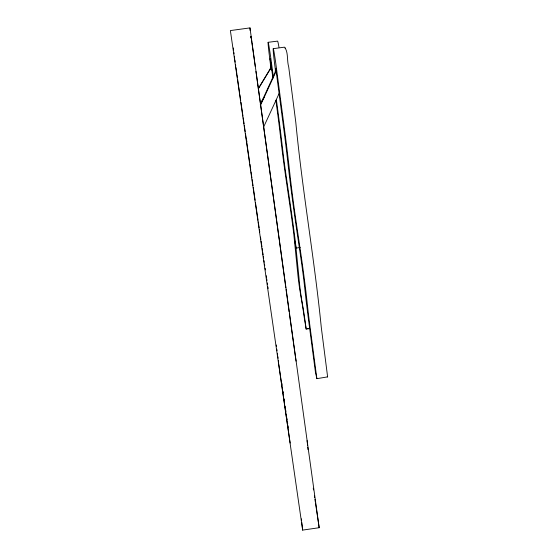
<?xml version="1.0" encoding="UTF-8"?>
<svg xmlns="http://www.w3.org/2000/svg" width="558" height="558" viewBox="0 0 558 558"><rect width="100%" height="100%" fill="white"/><g stroke="black" fill="none" stroke-linecap="round" stroke-linejoin="round"><path stroke-width="0.84" d="M260.377 105.574L275.178 73.328A7.986 7.721 84.3 0 0 275.896 69.22L275.547 69.359L275.98 70.001L275.778 68.299L284.782 136.626A68.578 1.981 82.4 0 1 287.335 157.837L287.858 162.538A76.592 2.602 82.2 0 0 288.36 166.933L288.751 170.343A75.958 2.581 82.2 0 0 290.864 187.516L291.639 193.514A75.958 2.581 82.2 0 0 295.838 223.988L300.853 257.922A32.336 0.97 82 0 1 304.229 283.499L305.777 297.365A77.109 2.518 81.8 0 0 308.714 321.199L315.451 372.221L316.874 378.659L327.623 376.887L321.303 327.539C314.489 258.982 302.373 191.101 295.817 122.502L288.702 66.862C286.777 60.962 288.556 51.796 284.489 47.158L273.218 48.679A20.207 0.628 82.5 0 0 274.641 64.003L275.331 69.45A7.798 7.54 84.2 0 1 274.634 73.461L260.258 104.785M285.326 47.96L285.173 48.323M263.801 126.645L279.126 93.528M258.403 88.415L269.939 69.338A6.145 5.936 83.4 0 0 270.672 66.158L269.912 60.083A23.255 0.6 82.4 0 1 268.119 42.31L277.521 41.125A23.171 0.872 82.6 0 1 278.965 47.291M258.249 88.959L270.253 69.122A6.215 5.998 83.4 0 0 270.993 65.9L270.783 66.067M260.53 103.244L264.094 97.385M269.939 69.338L271.725 70.001M302.659 530.1L319.176 527.715L249.991 27.9L230.377 30.571L302.659 530.1L301.787 522.33M307.102 328.627L308.755 328.39M275.903 100.37L277.507 112.423A42.987 1.067 82.3 0 1 279.593 128.849L282.069 149.53A37.281 1.011 82.2 0 0 285.605 176.021L290.502 209.606A35.635 0.9 82.1 0 1 293.745 233.621L297.63 272.262A235.567 91.233 64.1 0 0 299.653 288.702L300.748 295.349A139.102 25.863 86.2 0 1 304.256 317.607L306.168 329.101L309.55 328.62M300.232 247.508L296.124 248.073L294.512 239.877M327.225 376.72L327.623 376.887M270.651 65.795L271.035 66.59L270.163 58.695L272.96 78.301M251.184 38.056L250.884 36.291L250.919 38.042M295.503 357.378L296.082 361.124M313.268 488.222L313.526 489.938M314.426 495.95L314.684 497.666M314.935 499.382L315.326 501.963M315.584 503.679L319.176 527.715M251.47 39.904L251.832 42.366M251.944 43.119L254.608 61.819M293.661 344.23L289.358 313.561M281.874 383.283L282.097 385.153M282.969 391.179L283.22 392.902M284.092 398.928L284.343 400.651M285.215 406.677L285.459 408.4M285.71 410.123L285.961 411.846M286.331 414.427L286.582 416.149M286.833 417.872L287.147 419.755M287.454 422.183L287.705 423.906M287.949 425.628L288.2 427.344M276.803 349.155L277.047 350.801M277.403 353.277L277.64 354.93M277.877 356.576L278.121 358.229M237.004 74.891L237.373 77.471M237.617 79.187L238.489 85.193M238.74 86.909L239.605 92.921M239.856 94.637L240.721 100.642M240.972 102.358L242.96 116.092M243.204 117.808L244.076 123.82M244.327 125.536L245.192 131.542M245.443 133.257L246.308 139.27M246.559 140.986L249.663 162.441M249.914 164.157L250.779 170.169M251.03 171.885L251.895 177.89M252.146 179.606L253.018 185.619M253.262 187.335L255.125 200.21M278.784 364.444L290.153 443.031M254.72 62.615L255.271 66.59M255.948 71.424L273.42 197.665A231.047 1.067 82.1 0 1 279.195 239.515M293.78 345.067L295.384 356.632M286.498 292.943L289.121 311.845M273.364 77.053L270.937 59.002A23.255 0.6 82.4 0 0 268.119 42.31M276.329 99.338L277.926 111.335A58.116 1.458 82.3 0 1 281.337 138.251L283.345 155.166A21.441 0.586 82.2 0 0 285.808 173.622L290.062 202.735A50.115 1.276 82.1 0 1 295.573 243.553L298.962 277.466A217.404 82.2 64.3 0 0 301.773 300.469A122.272 22.167 86.2 0 1 305.533 324.344L306.168 329.101M316.874 378.659L310.36 329.304A58.137 1.897 81.8 0 1 307.681 307.451L306.607 297.672A49.397 1.486 82 0 0 300.392 250.612L296.556 224.728A56.407 1.911 82.2 0 1 292.692 196.995L292.106 192.44A56.407 1.911 82.2 0 1 290.516 179.446L290.223 176.921A57.328 1.946 82.2 0 1 289.853 173.601L289.637 171.662M276.252 344.983L276.461 346.664M301.404 518.877L301.599 520.607M307.088 440.611L307.584 445.563M307.751 447.216L307.995 449.692M278.379 360.566L278.665 363.586M249.991 27.9L250.096 30.502M289.63 171.62A86.03 2.49 82.4 0 0 286.038 141.348L285.508 137.149A86.03 2.49 82.4 0 0 283.827 124.204L275.771 63.256A20.207 0.628 82.5 0 0 273.232 48.665M268.175 288.5A231.103 3.097 81.9 0 1 267.938 286.945M267.582 284.587A231.103 3.097 81.9 0 1 267.338 282.997M266.982 280.597A231.103 3.097 81.9 0 1 266.738 278.986M266.494 277.361A231.103 3.097 81.9 0 1 266.243 275.729M265.378 269.933A231.103 3.097 81.9 0 1 265.127 268.252M264.743 265.713A231.103 3.097 81.9 0 1 264.492 264.011M264.234 262.295A231.103 3.097 81.9 0 1 263.976 260.572M263.606 258.054A231.103 3.097 81.9 0 1 263.369 256.485M263.139 254.908A231.103 3.097 81.9 0 1 262.783 252.523M262.546 250.926A231.103 3.097 81.9 0 1 262.19 248.519M261.953 246.901A231.103 3.097 81.9 0 1 261.109 241.202M260.865 239.556A231.103 3.097 81.9 0 1 260.502 237.08M259.77 232.079A231.103 3.097 81.9 0 1 259.4 229.561M259.149 227.873A231.103 3.097 81.9 0 1 258.284 221.931M258.033 220.222A231.103 3.097 81.9 0 1 257.656 217.641M257.545 216.86A231.103 3.097 81.9 0 1 256.513 209.773M256.394 208.978A231.103 3.097 81.9 0 1 255.473 202.61M236.878 74.033A34.247 0.586 81.8 0 1 235.95 67.602M235.727 66.011A34.247 0.586 81.8 0 1 235.504 64.435M235.183 62.105A34.247 0.586 81.8 0 1 234.869 59.832M234.667 58.353A34.247 0.586 81.8 0 1 234.374 56.198M234.06 53.861A34.247 0.586 81.8 0 1 233.851 52.285M233.558 50.046A34.247 0.586 81.8 0 1 233.293 47.974M279.307 240.331A231.047 1.067 82.1 0 1 281.399 255.564M281.511 256.352A231.047 1.067 82.1 0 1 282.564 264.087M282.683 264.931A231.047 1.067 82.1 0 1 283.597 271.62M283.708 272.444A231.047 1.067 82.1 0 1 285.801 287.802M286.038 289.532A231.047 1.067 82.1 0 1 286.387 292.099M246.936 141.411A8.949 8.844 73.3 0 1 246.887 140.986M276.538 73.517A9.34 9.033 84.3 0 1 276.356 73.921"/></g></svg>
